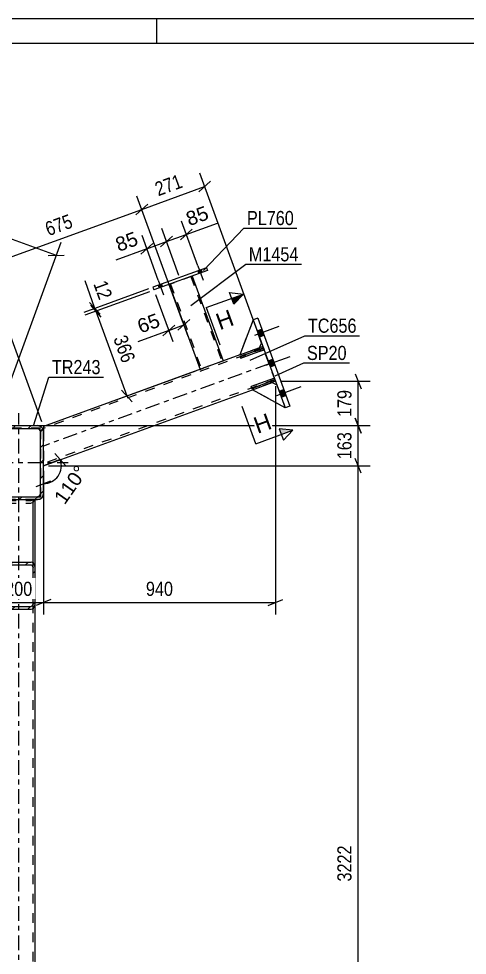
# Model space of a CAD drawing. Header units: millimetres. Extents: x 0 to 841, y 0 to 594.
# Drawn here: x 393 to 483.8, y 404.3 to 594 of the extents above; entities that cross this region are included whole.
import ezdxf

# ---------------------------------------------------------------- set-up
doc = ezdxf.new("R2010")
doc.units = ezdxf.units.MM
doc.linetypes.add('DXK_LINE_DOT2', pattern=[3.9198, 1.9599, -1.9599])
doc.linetypes.add('DXK_LINE_DOT3', pattern=[5.9187, 2.979, -0.9799, 0.9799, -0.9799])
doc.styles.add('Arial', font='arial.ttf', dxfattribs={"height": 0.2})
doc.styles.add('Arial Narrow', font='ARIALN.TTF', dxfattribs={"height": 0.2})

# ---------------------------------------------------------------- blocks, each defined once
blk = doc.blocks.new('Unknown-318891679-1129')
at = {"color": 5, "linetype": 'Continuous'}
for p, q in [((841, 594), (0, 594)), ((421, 589), (421, 594)), ((836, 589), (5, 589))]:
    blk.add_line(p, q, dxfattribs=at)
blk = doc.blocks.new('Part-318891679-5452 - 5381')
at = {"linetype": 'Continuous'}
h = blk.add_hatch(dxfattribs=at)
h.set_pattern_fill('', scale=0.7, style=0, pattern_type=0)
h.set_pattern_definition([(45, (389.7443, 475.5448), (-1.57154, 1.57154), [])])
h.paths.add_polyline_path([(389.74, 482.78), (389.74, 475.54), (389.81, 475.1), (389.98, 474.73), (390.24, 474.48), (390.54, 474.39), (395.54, 474.39), (395.85, 474.48), (396.11, 474.73), (396.28, 475.1), (396.34, 475.54), (396.34, 482.78), (396.28, 483.22), (396.11, 483.6), (395.85, 483.85), (395.54, 483.94), (390.54, 483.94), (390.24, 483.85), (389.98, 483.6), (389.81, 483.22)])
h.paths.add_polyline_path([(390.26, 483.19), (390.39, 483.31), (390.54, 483.36), (395.54, 483.36), (395.7, 483.31), (395.83, 483.19), (395.91, 483), (395.94, 482.78), (395.94, 475.54), (395.91, 475.32), (395.83, 475.14), (395.7, 475.01), (395.54, 474.97), (390.54, 474.97), (390.39, 475.01), (390.26, 475.14), (390.17, 475.32), (390.14, 475.54), (390.14, 482.78), (390.17, 483)])
at = {"color": 2, "linetype": 'Continuous'}
for p, q in [((389.74, 482.78), (389.74, 496.59)), ((396.34, 482.78), (396.34, 496.59)), ((390.54, 483.94), (390.24, 483.85)), ((390.54, 483.94), (395.54, 483.94)), ((395.85, 483.85), (395.54, 483.94)), ((389.81, 483.22), (389.74, 482.78)), ((389.74, 475.54), (389.74, 482.78)), ((390.14, 482.78), (390.17, 483)), ((390.14, 475.54), (390.14, 482.78)), ((390.39, 483.31), (390.54, 483.36)), ((390.54, 483.36), (395.54, 483.36)), ((395.54, 483.36), (395.7, 483.31)), ((395.91, 483), (395.94, 482.78)), ((395.94, 475.54), (395.94, 482.78)), ((396.34, 482.78), (396.28, 483.22)), ((396.34, 475.54), (396.34, 482.78)), ((389.74, 475.54), (389.81, 475.1)), ((390.17, 475.32), (390.14, 475.54)), ((390.24, 474.48), (390.54, 474.39)), ((390.54, 474.97), (390.39, 475.01)), ((390.54, 474.97), (395.54, 474.97)), ((390.54, 474.39), (395.54, 474.39)), ((395.7, 475.01), (395.54, 474.97)), ((395.54, 474.39), (395.85, 474.48)), ((395.94, 475.54), (395.91, 475.32)), ((396.28, 475.1), (396.34, 475.54))]:
    blk.add_line(p, q, dxfattribs=at)
at = {"color": 7, "linetype": 'DXK_LINE_DOT2'}
for p, q in [((396.34, 496.59), (389.74, 496.59)), ((389.98, 496.2), (389.81, 496.59)), ((390.24, 495.95), (389.98, 496.2)), ((390.14, 475.54), (390.14, 496.59)), ((390.54, 495.86), (390.24, 495.95)), ((390.28, 496.59), (390.39, 496.48)), ((390.39, 496.48), (390.54, 496.44)), ((390.54, 496.44), (395.54, 496.44)), ((390.54, 495.86), (395.54, 495.86)), ((395.54, 496.44), (395.7, 496.48)), ((395.85, 495.95), (395.54, 495.86)), ((395.7, 496.48), (395.8, 496.59)), ((396.11, 496.2), (395.85, 495.95)), ((395.94, 475.54), (395.94, 496.59)), ((396.28, 496.59), (396.11, 496.2)), ((389.74, 475.54), (389.74, 482.78)), ((396.34, 475.54), (396.34, 482.78))]:
    blk.add_line(p, q, dxfattribs=at)
at = {"color": 2, "linetype": 'Continuous'}
for centre, radius, start, end in [((390.83, 482.98), 1.05, 124.1734, 166.5321), ((395.26, 482.98), 1.05, 13.4679, 55.8266), ((390.69, 482.88), 0.527, 124.1734, 166.5321), ((395.4, 482.88), 0.527, 13.4679, 55.8266), ((390.83, 475.35), 1.05, 193.4679, 235.8266), ((390.69, 475.45), 0.527, 193.4679, 235.8266), ((395.4, 475.45), 0.527, 304.1734, 346.5321), ((395.26, 475.35), 1.05, 304.1734, 346.5321)]:
    blk.add_arc(centre, radius, start, end, dxfattribs=at)
blk = doc.blocks.new('Part-318891679-5399 - 5381')
at = {"color": 7, "linetype": 'DXK_LINE_DOT2'}
for p, q in [((440.33, 518.85), (444.32, 520.3)), ((444.32, 520.3), (445.29, 519.86)), ((445.29, 519.86), (447, 515.16)), ((447, 515.16), (440.33, 518.85))]:
    blk.add_line(p, q, dxfattribs=at)
blk = doc.blocks.new('Part-318891679-5400 - 5381')
at = {"color": 2, "linetype": 'Continuous'}
for p, q in [((440.5, 533.01), (437.77, 525.9)), ((437.77, 525.9), (441.76, 527.35)), ((441.76, 527.35), (442.21, 528.31))]:
    blk.add_line(p, q, dxfattribs=at)
at = {"color": 7, "linetype": 'DXK_LINE_DOT2'}
blk.add_line((442.21, 528.31), (440.5, 533.01), dxfattribs=at)
blk = doc.blocks.new('Part-318891679-5401 - 5381')
at = {"color": 7, "linetype": 'DXK_LINE_DOT2'}
for p, q in [((440.5, 533.01), (437.77, 525.9)), ((442.21, 528.31), (440.5, 533.01)), ((437.77, 525.9), (441.76, 527.35)), ((441.76, 527.35), (442.21, 528.31))]:
    blk.add_line(p, q, dxfattribs=at)
blk = doc.blocks.new('Bolt-318891679-5413 - 5381')
at = {"linetype": 'Continuous'}
for points in [[(442.69, 529.92), (442.24, 531.14), (441.3, 530.8), (441.75, 529.58)], [(442.69, 529.92), (442.24, 531.14), (441.3, 530.8), (441.75, 529.58)], [(442.69, 529.92), (442.24, 531.14), (441.3, 530.8), (441.75, 529.58)], [(444.91, 523.82), (444.46, 525.04), (443.52, 524.69), (443.97, 523.47)], [(444.91, 523.82), (444.46, 525.04), (443.52, 524.69), (443.97, 523.47)], [(447.13, 517.71), (446.69, 518.93), (445.75, 518.59), (446.19, 517.37)], [(447.13, 517.71), (446.69, 518.93), (445.75, 518.59), (446.19, 517.37)], [(447.13, 517.71), (446.69, 518.93), (445.75, 518.59), (446.19, 517.37)]]:
    blk.add_hatch(color=1, dxfattribs=at).paths.add_polyline_path(points)
at = {"color": 1, "linetype": 'Continuous'}
for p, q in [((440.82, 529.94), (445.75, 531.73)), ((440.82, 529.94), (445.75, 531.73)), ((440.82, 529.94), (445.75, 531.73)), ((441.3, 530.8), (442.24, 531.14)), ((441.3, 530.8), (442.24, 531.14)), ((441.3, 530.8), (442.24, 531.14)), ((441.75, 529.58), (442.69, 529.92)), ((441.75, 529.58), (442.69, 529.92)), ((441.75, 529.58), (442.69, 529.92)), ((443.04, 523.83), (447.98, 525.62)), ((443.04, 523.83), (447.98, 525.62)), ((443.52, 524.69), (444.46, 525.04)), ((443.52, 524.69), (444.46, 525.04)), ((443.97, 523.47), (444.91, 523.82)), ((443.97, 523.47), (444.91, 523.82)), ((445.27, 517.72), (450.2, 519.51)), ((445.27, 517.72), (450.2, 519.51)), ((445.27, 517.72), (450.2, 519.51)), ((445.75, 518.59), (446.69, 518.93)), ((445.75, 518.59), (446.69, 518.93)), ((445.75, 518.59), (446.69, 518.93)), ((446.19, 517.37), (447.13, 517.71)), ((446.19, 517.37), (447.13, 517.71)), ((446.19, 517.37), (447.13, 517.71))]:
    blk.add_line(p, q, dxfattribs=at)
blk = doc.blocks.new('Part-318891679-5425 - 5381')
at = {"color": 7, "linetype": 'DXK_LINE_DOT2'}
for p, q in [((396.34, 496.59), (389.74, 496.59)), ((389.74, 475.54), (389.74, 496.59)), ((390.14, 352.09), (390.14, 496.59)), ((395.94, 352.09), (395.94, 496.59)), ((396.34, 475.54), (396.34, 496.59)), ((389.74, 352.09), (389.74, 373.13)), ((396.34, 352.09), (396.34, 373.13)), ((396.34, 352.09), (389.74, 352.09))]:
    blk.add_line(p, q, dxfattribs=at)
at = {"color": 7, "linetype": 'DXK_LINE_DOT3'}
blk.add_line((393.04, 352.09), (393.04, 496.59), dxfattribs=at)
at = {"color": 2, "linetype": 'Continuous'}
for p, q in [((389.74, 373.13), (389.74, 475.54)), ((396.34, 373.13), (396.34, 475.54))]:
    blk.add_line(p, q, dxfattribs=at)
blk = doc.blocks.new('Part-318891679-5426 - 5381')
at = {"color": 2, "linetype": 'Continuous'}
for p, q in [((437.87, 525.62), (442.57, 527.33)), ((438.01, 525.24), (437.87, 525.62)), ((442.7, 526.95), (438.01, 525.24)), ((442.57, 527.33), (442.7, 526.95))]:
    blk.add_line(p, q, dxfattribs=at)
at = {"color": 7, "linetype": 'DXK_LINE_DOT2'}
blk.add_line((442, 526.69), (441.86, 527.07), dxfattribs=at)
blk = doc.blocks.new('Part-318891679-5427 - 5381')
at = {"color": 2, "linetype": 'Continuous'}
for p, q in [((444.79, 521.22), (440.09, 519.51)), ((444.93, 520.84), (440.23, 519.13)), ((444.93, 520.84), (444.79, 521.22)), ((440.23, 519.13), (440.09, 519.51))]:
    blk.add_line(p, q, dxfattribs=at)
at = {"color": 7, "linetype": 'DXK_LINE_DOT2'}
blk.add_line((444.22, 520.59), (444.09, 520.96), dxfattribs=at)
blk = doc.blocks.new('Part-318891679-5428 - 5381')
at = {"color": 7, "linetype": 'DXK_LINE_DOT2'}
for p, q in [((442.57, 527.33), (437.87, 525.62)), ((437.87, 525.62), (438.01, 525.24)), ((438.01, 525.24), (442.7, 526.95)), ((441.86, 527.07), (442, 526.69)), ((442.7, 526.95), (442.57, 527.33))]:
    blk.add_line(p, q, dxfattribs=at)
blk = doc.blocks.new('Part-318891679-5429 - 5381')
at = {"color": 7, "linetype": 'DXK_LINE_DOT2'}
for p, q in [((444.79, 521.22), (440.09, 519.51)), ((440.23, 519.13), (444.93, 520.84)), ((444.22, 520.59), (444.09, 520.96)), ((444.93, 520.84), (444.79, 521.22)), ((440.09, 519.51), (440.23, 519.13))]:
    blk.add_line(p, q, dxfattribs=at)
blk = doc.blocks.new('Part-318891679-5446 - 5381')
at = {"color": 7, "linetype": 'DXK_LINE_DOT2'}
for p, q in [((441.76, 527.35), (437.77, 525.9)), ((445.03, 520.56), (442.46, 527.61)), ((442.6, 527.23), (398.04, 511.02)), ((444.89, 520.94), (398.04, 503.89)), ((444.32, 520.3), (440.33, 518.85)), ((398.04, 511.02), (398.04, 510.98)), ((398.04, 510.98), (398.04, 510.75)), ((398.04, 510.39), (398.04, 503.46))]:
    blk.add_line(p, q, dxfattribs=at)
at = {"color": 2, "linetype": 'Continuous'}
for p, q in [((442.46, 527.61), (441.76, 527.35)), ((437.77, 525.9), (398.04, 511.44)), ((445.03, 520.56), (444.32, 520.3)), ((398.04, 503.46), (440.33, 518.85)), ((398.04, 511.44), (398.04, 510.59)), ((398.04, 510.59), (398.04, 510.39))]:
    blk.add_line(p, q, dxfattribs=at)
at = {"color": 7, "linetype": 'DXK_LINE_DOT3'}
blk.add_line((443.75, 524.08), (398.04, 507.45), dxfattribs=at)
blk = doc.blocks.new('Part-318891679-5458 - 5381')
at = {"color": 7, "linetype": 'DXK_LINE_DOT2'}
for p, q in [((388.54, 497.09), (388.54, 511.09)), ((397.54, 511.09), (388.54, 511.09)), ((397.54, 497.09), (397.54, 511.09)), ((397.54, 497.09), (388.54, 497.09))]:
    blk.add_line(p, q, dxfattribs=at)
blk = doc.blocks.new('Part-318891679-5550 - 5381')
at = {"color": 2, "linetype": 'Continuous'}
for p, q in [((440.33, 518.85), (444.32, 520.3)), ((444.32, 520.3), (445.29, 519.86)), ((447, 515.16), (440.33, 518.85))]:
    blk.add_line(p, q, dxfattribs=at)
at = {"color": 7, "linetype": 'DXK_LINE_DOT2'}
blk.add_line((445.29, 519.86), (447, 515.16), dxfattribs=at)
blk = doc.blocks.new('Part-318891679-5565 - 5381')
at = {"color": 7, "linetype": 'DXK_LINE_DOT2'}
for p, q in [((428.17, 541.88), (423.48, 540.17)), ((427.89, 541.78), (434.16, 524.59)), ((423.76, 540.27), (430.02, 523.08)), ((429.74, 522.98), (430.51, 523.26)), ((430.02, 523.08), (430.04, 523.09))]:
    blk.add_line(p, q, dxfattribs=at)
at = {"color": 2, "linetype": 'Continuous'}
for p, q in [((428.17, 541.88), (434.44, 524.69)), ((423.48, 540.17), (429.74, 522.98)), ((434.39, 524.67), (430.51, 523.26)), ((434.44, 524.69), (434.39, 524.67))]:
    blk.add_line(p, q, dxfattribs=at)
blk = doc.blocks.new('Part-318891679-5570 - 5381')
at = {"color": 2, "linetype": 'Continuous'}
for p, q in [((441.44, 533.35), (440.5, 533.01)), ((441.44, 533.35), (447.94, 515.5)), ((440.5, 533.01), (447, 515.16)), ((447.94, 515.5), (447, 515.16))]:
    blk.add_line(p, q, dxfattribs=at)
blk = doc.blocks.new('Part-318891679-5586 - 5381')
at = {"linetype": 'Continuous'}
h = blk.add_hatch(dxfattribs=at)
h.set_pattern_fill('', scale=0.7, style=0, pattern_type=0)
h.set_pattern_definition([(45, (388.0443, 497.788), (-1.57154, 1.57154), [])])
h.paths.add_polyline_path([(388.04, 510.39), (388.04, 497.79), (388.14, 497.33), (388.4, 496.94), (388.79, 496.68), (389.24, 496.59), (396.84, 496.59), (397.3, 496.68), (397.69, 496.94), (397.95, 497.33), (398.04, 497.79), (398.04, 510.39), (397.95, 510.85), (397.69, 511.24), (397.3, 511.5), (396.84, 511.59), (389.24, 511.59), (388.79, 511.5), (388.4, 511.24), (388.14, 510.85)])
h.paths.add_polyline_path([(388.82, 510.81), (389.01, 510.94), (389.24, 510.99), (396.84, 510.99), (397.07, 510.94), (397.27, 510.81), (397.4, 510.62), (397.44, 510.39), (397.44, 497.79), (397.4, 497.56), (397.27, 497.36), (397.07, 497.23), (396.84, 497.19), (389.24, 497.19), (389.01, 497.23), (388.82, 497.36), (388.69, 497.56), (388.64, 497.79), (388.64, 510.39), (388.69, 510.62)])
at = {"color": 7, "linetype": 'DXK_LINE_DOT3'}
for p, q in [((393.04, 494.09), (393.04, 514.09)), ((383.04, 504.09), (403.04, 504.09))]:
    blk.add_line(p, q, dxfattribs=at)
at = {"color": 7, "linetype": 'DXK_LINE_DOT2'}
for p, q in [((388.04, 510.39), (388.14, 510.85)), ((388.04, 497.79), (388.04, 510.39)), ((388.69, 510.62), (388.64, 510.39)), ((388.64, 497.79), (388.64, 510.39)), ((388.79, 511.5), (389.24, 511.59)), ((389.24, 510.99), (389.01, 510.94)), ((389.24, 511.59), (396.84, 511.59)), ((389.24, 510.99), (396.84, 510.99)), ((396.84, 511.59), (397.3, 511.5)), ((397.07, 510.94), (396.84, 510.99)), ((397.44, 510.39), (397.4, 510.62)), ((397.44, 497.79), (397.44, 510.39)), ((397.95, 510.85), (398.04, 510.39)), ((398.04, 497.79), (398.04, 510.39)), ((388.14, 497.33), (388.04, 497.79)), ((388.64, 497.79), (388.69, 497.56)), ((389.01, 497.23), (389.24, 497.19)), ((389.24, 497.19), (396.84, 497.19)), ((396.84, 497.19), (397.07, 497.23)), ((397.4, 497.56), (397.44, 497.79)), ((398.04, 497.79), (397.95, 497.33)), ((389.24, 496.59), (388.79, 496.68)), ((389.24, 496.59), (396.84, 496.59)), ((397.3, 496.68), (396.84, 496.59))]:
    blk.add_line(p, q, dxfattribs=at)
at = {"color": 2, "linetype": 'Continuous'}
for p, q in [((388.14, 510.85), (388.04, 510.39)), ((388.04, 497.79), (388.04, 510.39)), ((388.64, 510.39), (388.69, 510.62)), ((388.64, 497.79), (388.64, 510.39)), ((389.24, 511.59), (388.79, 511.5)), ((389.01, 510.94), (389.24, 510.99)), ((389.24, 511.59), (396.84, 511.59)), ((389.24, 510.99), (396.84, 510.99)), ((397.3, 511.5), (396.84, 511.59)), ((396.84, 510.99), (397.07, 510.94)), ((397.4, 510.62), (397.44, 510.39)), ((397.44, 497.79), (397.44, 510.39)), ((398.04, 510.39), (397.95, 510.85)), ((398.04, 497.79), (398.04, 510.39)), ((388.04, 497.79), (388.14, 497.33)), ((388.69, 497.56), (388.64, 497.79)), ((389.24, 497.19), (389.01, 497.23)), ((389.24, 497.19), (396.84, 497.19)), ((397.07, 497.23), (396.84, 497.19)), ((397.44, 497.79), (397.4, 497.56)), ((397.95, 497.33), (398.04, 497.79)), ((388.79, 496.68), (389.24, 496.59)), ((389.24, 496.59), (396.84, 496.59)), ((396.84, 496.59), (397.3, 496.68))]:
    blk.add_line(p, q, dxfattribs=at)
at = {"color": 7, "linetype": 'DXK_LINE_DOT2'}
for centre, radius, start, end in [((389.24, 510.39), 1.2, 112.5, 157.5), ((389.24, 510.39), 0.6, 112.5, 157.5), ((396.84, 510.39), 0.6, 22.5, 67.5), ((396.84, 510.39), 1.2, 22.5, 67.5), ((389.24, 497.79), 1.2, 202.5, 247.5), ((389.24, 497.79), 0.6, 202.5, 247.5), ((396.84, 497.79), 0.6, 292.5, 337.5), ((396.84, 497.79), 1.2, 292.5, 337.5)]:
    blk.add_arc(centre, radius, start, end, dxfattribs=at)
at = {"color": 2, "linetype": 'Continuous'}
for centre, radius, start, end in [((389.24, 510.39), 1.2, 112.5, 157.5), ((389.24, 510.39), 0.6, 112.5, 157.5), ((396.84, 510.39), 0.6, 22.5, 67.5), ((396.84, 510.39), 1.2, 22.5, 67.5), ((389.24, 497.79), 1.2, 202.5, 247.5), ((389.24, 497.79), 0.6, 202.5, 247.5), ((396.84, 497.79), 0.6, 292.5, 337.5), ((396.84, 497.79), 1.2, 292.5, 337.5)]:
    blk.add_arc(centre, radius, start, end, dxfattribs=at)
blk = doc.blocks.new('Part-318891679-5600 - 5381')
at = {"color": 2, "linetype": 'Continuous'}
for p, q in [((431.02, 543.56), (420.22, 539.62)), ((431.23, 542.99), (420.42, 539.06)), ((431.02, 543.56), (431.23, 542.99)), ((420.22, 539.62), (420.42, 539.06))]:
    blk.add_line(p, q, dxfattribs=at)
blk = doc.blocks.new('Bolt-318891679-5601 - 5381')
at = {"linetype": 'Continuous'}
for points in [[(429.94, 543.16), (429.28, 542.92), (429.49, 542.36), (430.15, 542.6)], [(429.94, 543.16), (429.28, 542.92), (429.49, 542.36), (430.15, 542.6)], [(421.95, 540.25), (421.3, 540.01), (421.5, 539.45), (422.16, 539.69)], [(421.95, 540.25), (421.3, 540.01), (421.5, 539.45), (422.16, 539.69)]]:
    blk.add_hatch(color=1, dxfattribs=at).paths.add_polyline_path(points)
at = {"color": 1, "linetype": 'Continuous'}
for p, q in [((429.27, 543.98), (430.35, 541.02)), ((429.27, 543.98), (430.35, 541.02)), ((429.28, 542.92), (429.49, 542.36)), ((429.28, 542.92), (429.49, 542.36)), ((429.94, 543.16), (430.15, 542.6)), ((429.94, 543.16), (430.15, 542.6)), ((421.28, 541.07), (422.36, 538.11)), ((421.28, 541.07), (422.36, 538.11)), ((421.3, 540.01), (421.5, 539.45)), ((421.3, 540.01), (421.5, 539.45)), ((421.95, 540.25), (422.16, 539.69)), ((421.95, 540.25), (422.16, 539.69))]:
    blk.add_line(p, q, dxfattribs=at)
blk = doc.blocks.new('StraightDimension-318891679-12017 - 5381')
at = {"color": 7, "linetype": 'Continuous'}
for p, q in [((419.48, 538.71), (406.43, 533.96)), ((409.76, 533.58), (407.61, 535.98)), ((408.68, 534.78), (414.95, 517.59)), ((428.8, 522.63), (412.69, 516.77)), ((413.87, 518.79), (416.03, 516.38))]:
    blk.add_line(p, q, dxfattribs=at)
at = {"color": 0}
blk.add_wipeout([(413.67, 523.3), (417.61, 524.74), (415.32, 531.02), (411.38, 529.58)], dxfattribs=at)
at = {"color": 3, "style": 'Arial Narrow'}
blk.add_text('366', height=2.863, rotation=-69.9811, dxfattribs=at).set_placement((412.15, 529.22))
blk = doc.blocks.new('StraightDimension-318891679-5620 - 5381')
at = {"color": 7, "linetype": 'Continuous'}
for p, q in [((426.27, 532.51), (416.97, 558.06)), ((416.74, 554.3), (419.15, 556.45)), ((386.25, 543.84), (417.94, 555.38)), ((397.7, 512.38), (385.28, 546.52)), ((387.46, 544.92), (385.05, 542.77))]:
    blk.add_line(p, q, dxfattribs=at)
at = {"color": 0}
blk.add_wipeout([(404.98, 551.46), (403.55, 555.41), (397.26, 553.12), (398.7, 549.17)], dxfattribs=at)
at = {"color": 3, "style": 'Arial Narrow'}
blk.add_text('675', height=2.863, rotation=19.9962, dxfattribs=at).set_placement((399.06, 549.94))
blk = doc.blocks.new('StraightDimension-318891679-5636 - 5381')
at = {"color": 7, "linetype": 'Continuous'}
for p, q in [((442.29, 528.08), (429.7, 562.69)), ((417.94, 555.38), (430.67, 560.01)), ((429.47, 558.93), (431.88, 561.09)), ((426.27, 532.51), (416.97, 558.06)), ((419.15, 556.45), (416.74, 554.3))]:
    blk.add_line(p, q, dxfattribs=at)
at = {"color": 0}
blk.add_wipeout([(427.19, 559.54), (425.76, 563.49), (419.47, 561.2), (420.91, 557.26)], dxfattribs=at)
at = {"color": 3, "style": 'Arial Narrow'}
blk.add_text('271', height=2.863, rotation=19.9962, dxfattribs=at).set_placement((421.27, 558.02))
blk = doc.blocks.new('StraightDimension-318891679-5702 - 5381')
at = {"color": 7, "linetype": 'Continuous'}
for p, q in [((388.04, 502.49), (388.04, 473.35)), ((398.04, 502.46), (398.04, 473.35)), ((386.54, 475.15), (389.54, 476.35)), ((399.54, 476.35), (396.54, 475.15)), ((388.04, 475.75), (398.04, 475.75))]:
    blk.add_line(p, q, dxfattribs=at)
at = {"color": 0}
blk.add_wipeout([(396.39, 476.5), (396.39, 480.7), (389.7, 480.7), (389.7, 476.5)], dxfattribs=at)
at = {"color": 3, "style": 'Arial Narrow'}
blk.add_text('200', height=2.863, dxfattribs=at).set_placement((390.3, 477.1))
blk = doc.blocks.new('StraightDimension-318891679-5712 - 5381')
at = {"color": 7, "linetype": 'Continuous'}
for p, q in [((445.03, 519.56), (445.03, 473.35)), ((398.04, 502.46), (398.04, 473.35)), ((399.54, 476.35), (396.54, 475.15)), ((443.53, 475.15), (446.53, 476.35)), ((398.04, 475.75), (445.03, 475.75))]:
    blk.add_line(p, q, dxfattribs=at)
at = {"color": 0}
blk.add_wipeout([(424.88, 476.5), (424.88, 480.7), (418.19, 480.7), (418.19, 476.5)], dxfattribs=at)
at = {"color": 3, "style": 'Arial Narrow'}
blk.add_text('940', height=2.863, dxfattribs=at).set_placement((418.79, 477.1))
blk = doc.blocks.new('StraightDimension-318891679-5809 - 5381')
at = {"color": 7, "linetype": 'Continuous'}
for p, q in [((429.27, 543.98), (425.99, 552.99)), ((425.48, 541.96), (421.99, 551.54)), ((422.97, 548.86), (426.96, 550.31)), ((428.17, 551.39), (425.76, 549.24)), ((421.77, 547.78), (424.17, 549.94))]:
    blk.add_line(p, q, dxfattribs=at)
at = {"color": 0}
blk.add_wipeout([(432.51, 553.13), (431.07, 557.08), (425.76, 555.14), (427.2, 551.2)], dxfattribs=at)
at = {"color": 7, "linetype": 'Continuous'}
blk.add_line((426.96, 550.31), (433.26, 552.61), dxfattribs=at)
blk.add_line((426.96, 550.31), (433.26, 552.61), dxfattribs=at)
at = {"color": 3, "style": 'Arial'}
blk.add_text('85', height=2.865, rotation=20.0191, dxfattribs=at).set_placement((427.56, 551.97))
blk = doc.blocks.new('StraightDimension-318891679-5817 - 5381')
at = {"color": 7, "linetype": 'Continuous'}
for p, q in [((425.48, 541.96), (421.99, 551.54)), ((417.77, 546.33), (420.18, 548.48)), ((421.28, 541.07), (418, 550.08)), ((418.98, 547.4), (422.97, 548.86)), ((424.17, 549.94), (421.77, 547.78))]:
    blk.add_line(p, q, dxfattribs=at)
at = {"color": 0}
blk.add_wipeout([(418.23, 547.93), (416.79, 551.87), (411.48, 549.94), (412.92, 546)], dxfattribs=at)
at = {"color": 7, "linetype": 'Continuous'}
blk.add_line((418.98, 547.4), (412.68, 545.11), dxfattribs=at)
blk.add_line((418.98, 547.4), (412.68, 545.11), dxfattribs=at)
at = {"color": 3, "style": 'Arial'}
blk.add_text('85', height=2.865, rotation=20.0191, dxfattribs=at).set_placement((413.28, 546.76))
blk = doc.blocks.new('StraightDimension-318891679-5827 - 5381')
at = {"color": 7, "linetype": 'Continuous'}
for p, q in [((423.82, 539.23), (427.28, 529.72)), ((420.76, 538.12), (424.23, 528.6)), ((427.67, 533.05), (425.26, 530.89)), ((422.2, 529.78), (424.61, 531.94)), ((423.41, 530.86), (426.46, 531.97))]:
    blk.add_line(p, q, dxfattribs=at)
at = {"color": 0}
blk.add_wipeout([(422.66, 531.38), (421.22, 535.33), (415.91, 533.4), (417.35, 529.45)], dxfattribs=at)
at = {"color": 7, "linetype": 'Continuous'}
blk.add_line((423.41, 530.86), (417.12, 528.57), dxfattribs=at)
blk.add_line((423.41, 530.86), (417.12, 528.57), dxfattribs=at)
at = {"color": 3, "style": 'Arial'}
blk.add_text('65', height=2.865, rotation=20.0191, dxfattribs=at).set_placement((417.71, 530.22))
blk = doc.blocks.new('StraightDimension-318891679-5885 - 5381')
at = {"color": 7, "linetype": 'Continuous'}
for p, q in [((357.65, 543.08), (364.62, 562.24)), ((365.26, 559.61), (362.03, 559.51)), ((363.65, 559.56), (400.65, 546.09)), ((388.39, 512.41), (401.62, 548.77)), ((399.03, 546.04), (402.26, 546.14))]:
    blk.add_line(p, q, dxfattribs=at)
at = {"color": 0}
blk.add_wipeout([(386.1, 552.18), (387.54, 556.13), (380.14, 558.82), (378.7, 554.88)], dxfattribs=at)
at = {"color": 3, "style": 'Arial'}
blk.add_text('787', height=2.865, rotation=-20.002, dxfattribs=at).set_placement((379.47, 555.23))
blk = doc.blocks.new('AngleDimension-318891679-5949 - 5381')
at = {"color": 7, "linetype": 'Continuous'}
for p, q in [((401.46, 504.7), (398.04, 503.46)), ((400.38, 505.91), (402.54, 503.5)), ((398.04, 499.83), (398.04, 503.46)), ((398.04, 502.46), (398.04, 499.83)), ((396.54, 499.23), (399.54, 500.43))]:
    blk.add_line(p, q, dxfattribs=at)
blk.add_arc((398.04, 503.46), 3.63, 270, 19.9979, dxfattribs=at)
at = {"color": 0}
blk.add_wipeout([(407.91, 502.33), (404.47, 504.74), (399.04, 496.98), (402.48, 494.57)], dxfattribs=at)
at = {"color": 3, "style": 'Arial'}
blk.add_text('110°', height=2.865, rotation=54.9982, dxfattribs=at).set_placement((402.33, 495.41))
blk = doc.blocks.new('StraightDimension-318891679-11810 - 5381')
at = {"color": 7, "linetype": 'Continuous'}
for p, q in [((461.15, 522.06), (462.35, 519.06)), ((446.03, 520.56), (464.15, 520.56)), ((461.75, 511.59), (461.75, 520.56)), ((462.35, 510.09), (461.15, 513.09)), ((394.04, 511.59), (464.15, 511.59))]:
    blk.add_line(p, q, dxfattribs=at)
at = {"color": 0}
blk.add_wipeout([(461, 519.42), (456.8, 519.42), (456.8, 512.73), (461, 512.73)], dxfattribs=at)
at = {"color": 3, "style": 'Arial Narrow'}
blk.add_text('179', height=2.863, rotation=90.0002, dxfattribs=at).set_placement((460.4, 513.33))
blk = doc.blocks.new('StraightDimension-318891679-11811 - 5381')
at = {"color": 7, "linetype": 'Continuous'}
for p, q in [((461.15, 513.09), (462.35, 510.09)), ((394.04, 511.59), (464.15, 511.59)), ((461.75, 503.46), (461.75, 511.59)), ((462.35, 501.96), (461.15, 504.96)), ((399.04, 503.46), (464.15, 503.46))]:
    blk.add_line(p, q, dxfattribs=at)
at = {"color": 0}
blk.add_wipeout([(461, 510.87), (456.8, 510.87), (456.8, 504.18), (461, 504.18)], dxfattribs=at)
at = {"color": 3, "style": 'Arial Narrow'}
blk.add_text('163', height=2.863, rotation=90.0002, dxfattribs=at).set_placement((460.4, 504.78))
blk = doc.blocks.new('StraightDimension-318891679-11812 - 5381')
at = {"color": 7, "linetype": 'Continuous'}
for p, q in [((462.35, 501.96), (461.15, 504.96)), ((399.04, 503.46), (464.15, 503.46)), ((461.75, 342.36), (461.75, 503.46)), ((461.15, 343.86), (462.35, 340.86)), ((413.13, 342.36), (464.15, 342.36))]:
    blk.add_line(p, q, dxfattribs=at)
at = {"color": 0}
blk.add_wipeout([(461, 427.17), (456.8, 427.17), (456.8, 418.65), (461, 418.65)], dxfattribs=at)
at = {"color": 3, "style": 'Arial Narrow'}
blk.add_text('3222', height=2.863, rotation=90.0002, dxfattribs=at).set_placement((460.4, 419.25))
blk = doc.blocks.new('StraightDimension-318891679-12018 - 5381')
at = {"color": 7, "linetype": 'Continuous'}
for p, q in [((419.28, 539.28), (406.22, 534.52)), ((419.48, 538.71), (406.43, 533.96)), ((407.4, 536.55), (409.56, 534.14)), ((409.76, 533.58), (407.61, 535.98)), ((408.48, 535.34), (408.68, 534.78))]:
    blk.add_line(p, q, dxfattribs=at)
at = {"color": 0}
blk.add_wipeout([(409, 536.09), (412.95, 537.53), (411.29, 542.1), (407.34, 540.66)], dxfattribs=at)
at = {"color": 7, "linetype": 'Continuous'}
blk.add_line((408.48, 535.34), (406.46, 540.89), dxfattribs=at)
blk.add_line((408.48, 535.34), (406.46, 540.89), dxfattribs=at)
at = {"color": 3, "style": 'Arial Narrow'}
blk.add_text('12', height=2.863, rotation=-69.9811, dxfattribs=at).set_placement((408.11, 540.3))
blk = doc.blocks.new('Mark-318891679-5442 - 5381')
at = {"color": 0}
blk.add_wipeout([(461.44, 530.4), (461.44, 533.4), (451.57, 533.4), (451.57, 530.4)], dxfattribs=at)
blk.add_wipeout([(461.44, 530.4), (461.44, 533.4), (451.57, 533.4), (451.57, 530.4)], dxfattribs=at)
at = {"color": 30, "linetype": 'Continuous'}
for p, q in [((439.87, 524.86), (450.97, 529.8)), ((450.97, 529.8), (462.04, 529.8))]:
    blk.add_line(p, q, dxfattribs=at)
at = {"color": 3, "style": 'Arial Narrow'}
blk.add_text('TC656', height=2.863, dxfattribs=at).set_placement((451.57, 530.4))
blk = doc.blocks.new('Mark-318891679-5561 - 5381')
at = {"color": 0}
blk.add_wipeout([(449.67, 544.86), (449.67, 547.86), (439.62, 547.86), (439.62, 544.86)], dxfattribs=at)
blk.add_wipeout([(449.67, 544.86), (449.67, 547.86), (439.62, 547.86), (439.62, 544.86)], dxfattribs=at)
at = {"color": 30, "linetype": 'Continuous'}
for p, q in [((427.85, 535.94), (439.02, 544.26)), ((439.02, 544.26), (450.27, 544.26))]:
    blk.add_line(p, q, dxfattribs=at)
at = {"color": 3, "style": 'Arial Narrow'}
blk.add_text('M1454', height=2.863, dxfattribs=at).set_placement((439.62, 544.86))
blk = doc.blocks.new('Mark-318891679-5566 - 5381')
at = {"color": 0}
blk.add_wipeout([(459.42, 524.88), (459.42, 527.88), (451.38, 527.88), (451.38, 524.88)], dxfattribs=at)
blk.add_wipeout([(459.42, 524.88), (459.42, 527.88), (451.38, 527.88), (451.38, 524.88)], dxfattribs=at)
at = {"color": 30, "linetype": 'Continuous'}
for p, q in [((444.98, 521.69), (450.78, 524.28)), ((450.78, 524.28), (460.02, 524.28))]:
    blk.add_line(p, q, dxfattribs=at)
at = {"color": 3, "style": 'Arial Narrow'}
blk.add_text('SP20', height=2.863, dxfattribs=at).set_placement((451.38, 524.88))
blk = doc.blocks.new('Mark-318891679-5582 - 5381')
at = {"color": 0}
blk.add_wipeout([(409.61, 522.01), (409.61, 525.01), (399.75, 525.01), (399.75, 522.01)], dxfattribs=at)
blk.add_wipeout([(409.61, 522.01), (409.61, 525.01), (399.75, 525.01), (399.75, 522.01)], dxfattribs=at)
at = {"color": 30, "linetype": 'Continuous'}
for p, q in [((396.03, 511.56), (399.15, 521.41)), ((399.15, 521.41), (410.21, 521.41))]:
    blk.add_line(p, q, dxfattribs=at)
at = {"color": 3, "style": 'Arial Narrow'}
blk.add_text('TR243', height=2.863, dxfattribs=at).set_placement((399.75, 522.01))
blk = doc.blocks.new('Mark-318891679-5596 - 5381')
at = {"color": 0}
blk.add_wipeout([(448.75, 552.2), (448.75, 555.2), (439.24, 555.2), (439.24, 552.2)], dxfattribs=at)
blk.add_wipeout([(448.75, 552.2), (448.75, 555.2), (439.24, 555.2), (439.24, 552.2)], dxfattribs=at)
at = {"color": 30, "linetype": 'Continuous'}
for p, q in [((430.44, 542.99), (438.64, 551.6)), ((438.64, 551.6), (449.35, 551.6))]:
    blk.add_line(p, q, dxfattribs=at)
at = {"color": 3, "style": 'Arial Narrow'}
blk.add_text('PL760', height=2.863, dxfattribs=at).set_placement((439.24, 552.2))
blk = doc.blocks.new('SectionMark-318891679-11610 - 5381')
at = {"linetype": 'Continuous'}
blk.add_hatch(color=6, dxfattribs=at).paths.add_polyline_path([(446.2, 509.8), (445.77, 510.97), (448.55, 510.65)])
at = {"color": 6, "linetype": 'Continuous'}
for p, q in [((435.74, 538.54), (438.52, 538.22)), ((448.55, 510.65), (445.77, 510.97)), ((445.77, 510.97), (446.63, 508.62)), ((448.55, 510.65), (446.63, 508.62))]:
    blk.add_line(p, q, dxfattribs=at)
at = {"color": 0, "linetype": 'Continuous'}
for points in [[(436.9, 532.04), (435.7, 535.33), (432.54, 534.18), (433.73, 530.89)], [(444.54, 511.06), (443.34, 514.35), (440.17, 513.19), (441.37, 509.9)]]:
    blk.add_wipeout(points, dxfattribs=at)
at = {"linetype": 'Continuous'}
blk.add_hatch(color=6, dxfattribs=at).paths.add_polyline_path([(436.59, 536.19), (436.17, 537.36), (438.52, 538.22)])
at = {"color": 6, "linetype": 'Continuous'}
for p, q in [((431, 535.48), (438.52, 538.22)), ((436.59, 536.19), (435.74, 538.54)), ((438.52, 538.22), (436.59, 536.19)), ((431, 535.48), (433.73, 527.96)), ((441.03, 507.92), (438.29, 515.43)), ((441.03, 507.92), (448.55, 510.65))]:
    blk.add_line(p, q, dxfattribs=at)
at = {"color": 3, "linetype": 'Continuous', "style": 'Arial'}
for p in [(433.73, 530.89), (441.37, 509.9)]:
    blk.add_text('H', height=3.34, rotation=19.9962, dxfattribs=at).set_placement(p)

msp = doc.modelspace()

# ---------------------------------------------------------------- block references
for name in ['Unknown-318891679-1129', 'Part-318891679-5600 - 5381', 'Bolt-318891679-5601 - 5381', 'Part-318891679-5565 - 5381', 'Part-318891679-5570 - 5381', 'Part-318891679-5400 - 5381', 'Part-318891679-5401 - 5381', 'Bolt-318891679-5413 - 5381', 'Part-318891679-5446 - 5381', 'Part-318891679-5426 - 5381', 'Part-318891679-5428 - 5381', 'Part-318891679-5427 - 5381', 'Part-318891679-5429 - 5381', 'Part-318891679-5399 - 5381', 'Part-318891679-5550 - 5381', 'Part-318891679-5586 - 5381', 'Part-318891679-5458 - 5381', 'Part-318891679-5452 - 5381', 'Part-318891679-5425 - 5381']:
    msp.add_blockref(name, (0, 0))

# ---------------------------------------------------------------- next in the draw order: block references
for name in ['StraightDimension-318891679-12017 - 5381', 'StraightDimension-318891679-5702 - 5381']:
    msp.add_blockref(name, (0, 0))

# ---------------------------------------------------------------- next in the draw order: block references
msp.add_blockref('StraightDimension-318891679-5620 - 5381', (0, 0))

# ---------------------------------------------------------------- next in the draw order: block references
for name in ['StraightDimension-318891679-5636 - 5381', 'StraightDimension-318891679-5712 - 5381']:
    msp.add_blockref(name, (0, 0))

# ---------------------------------------------------------------- next in the draw order: block references
for name in ['StraightDimension-318891679-5885 - 5381', 'StraightDimension-318891679-5809 - 5381', 'StraightDimension-318891679-5827 - 5381', 'Mark-318891679-5442 - 5381', 'AngleDimension-318891679-5949 - 5381']:
    msp.add_blockref(name, (0, 0))

# ---------------------------------------------------------------- next in the draw order: block references
for name in ['StraightDimension-318891679-5817 - 5381', 'Mark-318891679-5561 - 5381', 'StraightDimension-318891679-11810 - 5381']:
    msp.add_blockref(name, (0, 0))

# ---------------------------------------------------------------- next in the draw order: block references
for name in ['Mark-318891679-5596 - 5381', 'StraightDimension-318891679-12018 - 5381', 'Mark-318891679-5566 - 5381', 'StraightDimension-318891679-11811 - 5381']:
    msp.add_blockref(name, (0, 0))

# ---------------------------------------------------------------- next in the draw order: block references
for name in ['SectionMark-318891679-11610 - 5381', 'Mark-318891679-5582 - 5381', 'StraightDimension-318891679-11812 - 5381']:
    msp.add_blockref(name, (0, 0))

doc.saveas('drawing.dxf')
